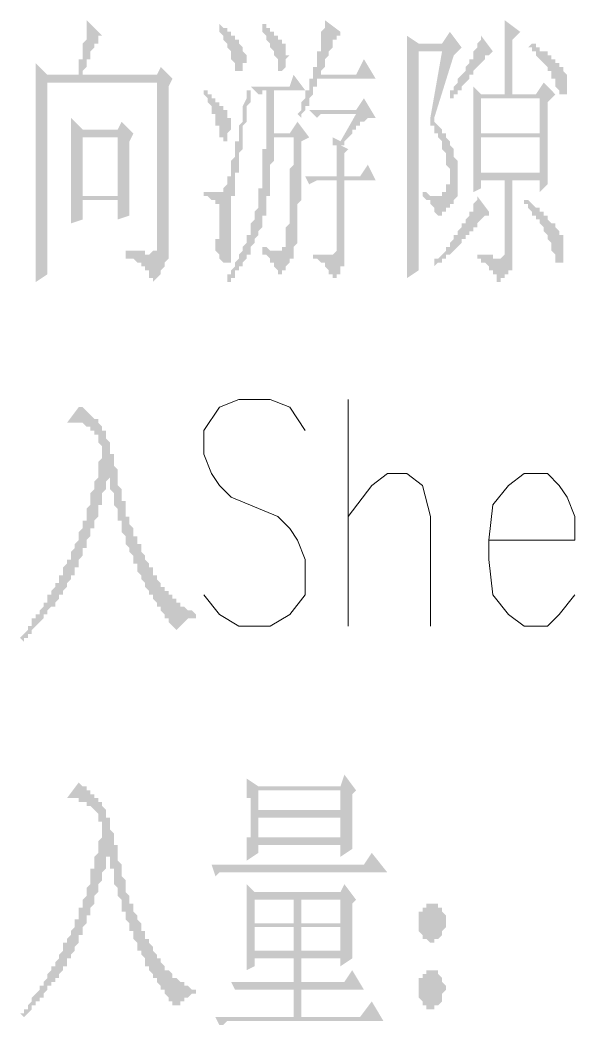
# Model space of a CAD drawing. Header units: millimetres. Extents: x 0 to 275, y 0 to 194.
# Drawn here: x 206.12 to 215.14, y 64.49 to 80.81 of the extents above; entities that cross this region are included whole.
import ezdxf

# ---------------------------------------------------------------- set-up
doc = ezdxf.new("R2010")
doc.units = ezdxf.units.MM

msp = doc.modelspace()

# ---------------------------------------------------------------- hatches: boundary and pattern name
h = msp.add_hatch(color=0)
h.paths.add_polyline_path([(207.137, 78.909333), (207.7085, 78.909333), (207.7085, 77.956833), (207.137, 77.956833)])
h.paths.add_polyline_path([(207.8355, 77.067833), (207.8355, 76.940833), (207.899, 76.940833), (207.9625, 76.940833), (208.026, 76.877333), (208.0895, 76.877333), (208.0895, 76.813833), (208.153, 76.813833), (208.153, 76.750333), (208.2165, 76.750333), (208.2165, 76.686833), (208.2165, 76.623333), (208.28, 76.623333), (208.28, 76.559833), (208.3435, 76.623333), (208.407, 76.686833), (208.407, 76.750333), (208.4705, 76.813833), (208.4705, 76.877333), (208.534, 76.940833), (208.534, 77.004333), (208.534, 77.067833), (208.534, 77.131333), (208.534, 79.734833), (208.5975, 79.861833), (208.407, 80.052333), (208.3435, 79.925333), (207.137, 79.925333), (207.137, 79.988833), (207.2005, 80.052333), (207.2005, 80.115833), (207.2005, 80.179333), (207.264, 80.179333), (207.264, 80.242833), (207.264, 80.306333), (207.3275, 80.369833), (207.3275, 80.433333), (207.391, 80.433333), (207.391, 80.496833), (207.391, 80.560333), (207.4545, 80.560333), (207.2005, 80.814333), (207.2005, 80.750833), (207.2005, 80.687333), (207.2005, 80.623833), (207.2005, 80.560333), (207.2005, 80.496833), (207.137, 80.433333), (207.137, 80.369833), (207.137, 80.306333), (207.137, 80.242833), (207.137, 80.179333), (207.0735, 80.179333), (207.0735, 80.115833), (207.0735, 80.052333), (207.0735, 79.988833), (207.0735, 79.925333), (206.5655, 79.925333), (206.375, 80.115833), (206.375, 80.052333), (206.375, 79.988833), (206.375, 79.925333), (206.375, 79.861833), (206.375, 79.798333), (206.375, 79.734833), (206.375, 79.671333), (206.375, 79.607833), (206.375, 79.544333), (206.375, 79.480833), (206.375, 79.417333), (206.375, 79.353833), (206.375, 77.385333), (206.375, 77.321833), (206.375, 77.258333), (206.375, 77.194833), (206.375, 77.131333), (206.375, 77.067833), (206.375, 77.004333), (206.375, 76.940833), (206.375, 76.877333), (206.375, 76.813833), (206.375, 76.750333), (206.375, 76.686833), (206.375, 76.623333), (206.375, 76.559833), (206.5655, 76.686833), (206.5655, 79.798333), (208.3435, 79.798333), (208.3435, 77.258333), (208.3435, 77.194833), (208.3435, 77.131333), (208.3435, 77.067833), (208.28, 77.067833), (208.2165, 77.004333), (208.153, 77.004333), (208.153, 77.067833), (208.0895, 77.067833), (208.026, 77.067833), (207.9625, 77.067833), (207.899, 77.067833)])
h.paths.add_polyline_path([(207.899, 78.083833), (207.899, 78.845833), (207.9625, 78.972833), (207.772, 79.163333), (207.7085, 79.036333), (207.137, 79.036333), (206.9465, 79.226833), (206.9465, 79.163333), (206.9465, 79.099833), (206.9465, 79.036333), (206.9465, 78.972833), (206.9465, 78.909333), (206.9465, 78.845833), (206.9465, 78.782333), (206.9465, 78.718833), (206.9465, 78.655333), (206.9465, 78.591833), (206.9465, 78.528333), (206.9465, 78.464833), (206.9465, 78.401333), (206.9465, 78.337833), (206.9465, 78.274333), (206.9465, 78.210833), (206.9465, 78.147333), (206.9465, 78.083833), (206.9465, 78.020333), (206.9465, 77.956833), (206.9465, 77.893333), (206.9465, 77.829833), (206.9465, 77.766333), (206.9465, 77.702833), (206.9465, 77.639333), (206.9465, 77.575833), (206.9465, 77.512333), (207.137, 77.575833), (207.137, 77.893333), (207.7085, 77.893333), (207.7085, 77.575833), (207.899, 77.639333), (207.899, 77.702833), (207.899, 77.766333), (207.899, 77.829833), (207.899, 77.893333), (207.899, 77.956833), (207.899, 78.020333)])
h = msp.add_hatch(color=0)
h.paths.add_polyline_path([(210.058, 80.687333), (210.058, 80.623833), (210.1215, 80.560333), (210.1215, 80.496833), (210.185, 80.433333), (210.185, 80.369833), (210.2485, 80.306333), (210.2485, 80.242833), (210.312, 80.179333), (210.312, 80.115833), (210.312, 80.052333), (210.312, 79.988833), (210.3755, 79.988833), (210.439, 80.052333), (210.439, 80.115833), (210.439, 80.179333), (210.5025, 80.242833), (210.439, 80.242833), (210.439, 80.306333), (210.439, 80.369833), (210.439, 80.433333), (210.3755, 80.433333), (210.3755, 80.496833), (210.312, 80.496833), (210.312, 80.560333), (210.2485, 80.560333), (210.2485, 80.623833), (210.185, 80.623833), (210.185, 80.687333), (210.1215, 80.687333), (210.1215, 80.750833), (210.058, 80.750833)])
h.paths.add_polyline_path([(210.566, 79.925333), (210.5025, 79.734833), (209.8675, 79.734833), (209.9945, 79.607833), (210.058, 79.607833), (210.058, 79.671333), (210.1215, 79.671333), (210.1215, 79.607833), (210.1215, 79.544333), (210.1215, 79.480833), (210.1215, 79.417333), (210.1215, 79.353833), (210.1215, 79.290333), (210.1215, 79.226833), (210.1215, 79.163333), (210.1215, 79.099833), (210.1215, 79.036333), (210.1215, 78.972833), (210.1215, 78.909333), (210.1215, 78.845833), (210.1215, 78.782333), (210.1215, 78.718833), (210.058, 78.718833), (210.058, 78.655333), (210.058, 78.591833), (210.058, 78.528333), (210.058, 78.464833), (210.058, 78.401333), (210.058, 78.337833), (210.058, 78.274333), (210.058, 78.210833), (210.058, 78.147333), (210.058, 78.083833), (209.9945, 78.083833), (209.9945, 78.020333), (209.9945, 77.956833), (209.9945, 77.893333), (209.9945, 77.829833), (209.9945, 77.766333), (209.931, 77.702833), (209.931, 77.639333), (209.931, 77.575833), (209.8675, 77.512333), (209.8675, 77.448833), (209.8675, 77.385333), (209.8675, 77.321833), (209.804, 77.321833), (209.804, 77.258333), (209.804, 77.194833), (209.7405, 77.131333), (209.7405, 77.067833), (209.677, 77.004333), (209.677, 76.940833), (209.6135, 76.877333), (209.6135, 76.813833), (209.55, 76.750333), (209.55, 76.686833), (209.4865, 76.686833), (209.4865, 76.623333), (209.4865, 76.559833), (209.55, 76.559833), (209.55, 76.623333), (209.6135, 76.623333), (209.6135, 76.686833), (209.6135, 76.750333), (209.677, 76.750333), (209.677, 76.813833), (209.7405, 76.813833), (209.7405, 76.877333), (209.804, 76.940833), (209.804, 77.004333), (209.8675, 77.004333), (209.8675, 77.067833), (209.8675, 77.131333), (209.931, 77.194833), (209.931, 77.258333), (209.9945, 77.321833), (209.9945, 77.385333), (210.058, 77.448833), (210.058, 77.512333), (210.058, 77.575833), (210.058, 77.639333), (210.1215, 77.639333), (210.1215, 77.702833), (210.1215, 77.766333), (210.1215, 77.829833), (210.1215, 77.893333), (210.1215, 77.956833), (210.185, 77.956833), (210.185, 78.020333), (210.185, 78.083833), (210.185, 78.147333), (210.185, 78.210833), (210.185, 78.274333), (210.185, 78.337833), (210.185, 78.401333), (210.185, 78.464833), (210.2485, 78.528333), (210.2485, 78.591833), (210.2485, 78.655333), (210.2485, 78.718833), (210.2485, 78.782333), (210.2485, 78.845833), (210.2485, 78.909333), (210.566, 78.909333), (210.566, 78.845833), (210.566, 78.782333), (210.566, 78.718833), (210.566, 78.655333), (210.566, 78.591833), (210.566, 78.528333), (210.566, 78.464833), (210.5025, 78.401333), (210.5025, 78.337833), (210.5025, 78.274333), (210.5025, 78.210833), (210.5025, 78.147333), (210.5025, 78.083833), (210.5025, 78.020333), (210.5025, 77.956833), (210.5025, 77.893333), (210.5025, 77.829833), (210.5025, 77.766333), (210.5025, 77.639333), (210.5025, 77.575833), (210.5025, 77.512333), (210.439, 77.448833), (210.439, 77.385333), (210.439, 77.321833), (210.439, 77.258333), (210.439, 77.194833), (210.439, 77.131333), (210.3755, 77.131333), (210.3755, 77.067833), (210.312, 77.067833), (210.2485, 77.067833), (210.185, 77.067833), (210.1215, 77.131333), (210.058, 77.131333), (210.058, 77.067833), (210.058, 77.004333), (210.1215, 77.004333), (210.185, 76.940833), (210.185, 76.877333), (210.2485, 76.877333), (210.2485, 76.813833), (210.312, 76.750333), (210.312, 76.686833), (210.3755, 76.686833), (210.3755, 76.750333), (210.439, 76.750333), (210.439, 76.813833), (210.5025, 76.877333), (210.5025, 76.940833), (210.566, 76.940833), (210.566, 77.004333), (210.566, 77.067833), (210.566, 77.131333), (210.6295, 77.194833), (210.6295, 77.258333), (210.6295, 77.321833), (210.6295, 77.385333), (210.6295, 77.448833), (210.6295, 77.512333), (210.6295, 77.575833), (210.6295, 77.639333), (210.6295, 77.702833), (210.6295, 77.766333), (210.6295, 77.829833), (210.693, 77.893333), (210.693, 77.956833), (210.693, 78.020333), (210.693, 78.083833), (210.693, 78.147333), (210.693, 78.210833), (210.693, 78.274333), (210.693, 78.401333), (210.693, 78.464833), (210.693, 78.528333), (210.693, 78.591833), (210.693, 78.655333), (210.693, 78.718833), (210.693, 78.845833), (210.82, 78.909333), (210.6295, 79.163333), (210.5025, 78.972833), (210.2485, 78.972833), (210.2485, 79.036333), (210.2485, 79.099833), (210.2485, 79.163333), (210.2485, 79.226833), (210.2485, 79.290333), (210.2485, 79.353833), (210.2485, 79.417333), (210.2485, 79.480833), (210.2485, 79.544333), (210.2485, 79.607833), (210.2485, 79.671333), (210.7565, 79.671333)])
h.paths.add_polyline_path([(210.8835, 77.004333), (210.8835, 76.940833), (210.947, 76.940833), (211.0105, 76.877333), (211.074, 76.877333), (211.074, 76.813833), (211.1375, 76.750333), (211.1375, 76.686833), (211.201, 76.686833), (211.201, 76.623333), (211.2645, 76.623333), (211.2645, 76.686833), (211.328, 76.686833), (211.328, 76.750333), (211.328, 76.813833), (211.3915, 76.813833), (211.3915, 76.877333), (211.3915, 76.940833), (211.3915, 77.004333), (211.3915, 77.067833), (211.3915, 78.210833), (211.8995, 78.210833), (211.7725, 78.464833), (211.6455, 78.274333), (211.3915, 78.274333), (211.3915, 78.655333), (211.455, 78.718833), (211.328, 78.782333), (211.3915, 78.782333), (211.3915, 78.845833), (211.455, 78.909333), (211.5185, 78.972833), (211.5185, 79.036333), (211.582, 79.036333), (211.582, 79.099833), (211.6455, 79.099833), (211.6455, 79.163333), (211.709, 79.163333), (211.7725, 79.226833), (211.836, 79.226833), (211.8995, 79.226833), (211.709, 79.544333), (211.582, 79.353833), (210.82, 79.353833), (210.947, 79.226833), (211.0105, 79.290333), (211.074, 79.290333), (211.1375, 79.290333), (211.582, 79.290333), (211.328, 78.845833), (211.201, 78.909333), (211.201, 78.845833), (211.201, 78.782333), (211.2645, 78.782333), (211.2645, 78.718833), (211.2645, 78.655333), (211.2645, 78.591833), (211.2645, 78.528333), (211.2645, 78.464833), (211.2645, 78.401333), (211.2645, 78.337833), (211.2645, 78.274333), (210.7565, 78.274333), (210.82, 78.147333), (210.947, 78.210833), (211.2645, 78.210833), (211.2645, 77.131333), (211.2645, 77.067833), (211.201, 77.004333), (211.1375, 77.004333), (211.074, 77.004333), (211.0105, 77.004333), (210.947, 77.004333)])
h.paths.add_polyline_path([(210.6295, 79.290333), (210.693, 79.226833), (210.693, 79.290333), (210.7565, 79.353833), (210.7565, 79.417333), (210.82, 79.417333), (210.82, 79.480833), (210.82, 79.544333), (210.8835, 79.607833), (210.8835, 79.671333), (210.8835, 79.734833), (210.947, 79.734833), (210.947, 79.798333), (210.947, 79.861833), (211.8995, 79.861833), (211.709, 80.179333), (211.582, 79.925333), (211.0105, 79.925333), (211.0105, 79.988833), (211.074, 80.052333), (211.074, 80.115833), (211.074, 80.179333), (211.1375, 80.242833), (211.1375, 80.306333), (211.201, 80.369833), (211.201, 80.433333), (211.201, 80.496833), (211.2645, 80.496833), (211.2645, 80.560333), (211.328, 80.560333), (211.328, 80.623833), (211.074, 80.814333), (211.074, 80.750833), (211.074, 80.687333), (211.0105, 80.623833), (211.0105, 80.560333), (211.0105, 80.496833), (211.0105, 80.433333), (211.0105, 80.369833), (211.0105, 80.306333), (210.947, 80.306333), (210.947, 80.242833), (210.947, 80.179333), (210.947, 80.115833), (210.947, 80.052333), (210.8835, 80.052333), (210.8835, 79.988833), (210.8835, 79.925333), (210.8835, 79.861833), (210.82, 79.861833), (210.82, 79.798333), (210.82, 79.734833), (210.82, 79.671333), (210.7565, 79.671333), (210.7565, 79.607833), (210.7565, 79.544333), (210.693, 79.480833), (210.693, 79.417333), (210.693, 79.353833)])
h.paths.add_polyline_path([(209.8675, 79.671333), (209.804, 79.671333), (209.804, 79.607833), (209.804, 79.544333), (209.7405, 79.417333), (209.7405, 79.353833), (209.7405, 79.290333), (209.7405, 79.226833), (209.7405, 79.163333), (209.677, 79.099833), (209.677, 79.036333), (209.677, 78.972833), (209.677, 78.909333), (209.677, 78.845833), (209.6135, 78.845833), (209.6135, 78.782333), (209.6135, 78.718833), (209.6135, 78.655333), (209.6135, 78.591833), (209.55, 78.528333), (209.55, 78.464833), (209.55, 78.401333), (209.55, 78.337833), (209.55, 78.274333), (209.4865, 78.274333), (209.4865, 78.210833), (209.4865, 78.147333), (209.423, 78.083833), (209.423, 78.020333), (209.3595, 78.020333), (209.296, 78.020333), (209.2325, 78.020333), (209.169, 78.020333), (209.1055, 78.020333), (209.1055, 77.956833), (209.169, 77.956833), (209.2325, 77.893333), (209.296, 77.893333), (209.296, 77.829833), (209.3595, 77.829833), (209.3595, 77.766333), (209.3595, 77.702833), (209.3595, 77.639333), (209.3595, 77.575833), (209.3595, 77.512333), (209.3595, 77.448833), (209.3595, 77.385333), (209.3595, 77.321833), (209.3595, 77.258333), (209.296, 77.258333), (209.296, 77.194833), (209.296, 77.131333), (209.296, 77.067833), (209.3595, 77.004333), (209.3595, 76.940833), (209.423, 76.877333), (209.4865, 76.877333), (209.55, 76.877333), (209.55, 76.940833), (209.55, 77.004333), (209.55, 77.067833), (209.55, 77.131333), (209.55, 77.194833), (209.55, 77.258333), (209.55, 77.321833), (209.55, 77.385333), (209.55, 77.448833), (209.55, 77.512333), (209.55, 77.575833), (209.55, 77.639333), (209.55, 77.702833), (209.55, 77.766333), (209.55, 77.829833), (209.55, 77.893333), (209.55, 77.956833), (209.6135, 77.956833), (209.6135, 78.020333), (209.6135, 78.083833), (209.6135, 78.147333), (209.6135, 78.210833), (209.6135, 78.274333), (209.6135, 78.337833), (209.677, 78.337833), (209.677, 78.401333), (209.677, 78.464833), (209.677, 78.528333), (209.677, 78.591833), (209.677, 78.655333), (209.7405, 78.718833), (209.7405, 78.782333), (209.7405, 78.845833), (209.7405, 78.909333), (209.7405, 78.972833), (209.7405, 79.036333), (209.7405, 79.099833), (209.804, 79.163333), (209.804, 79.226833), (209.804, 79.290333), (209.804, 79.353833), (209.804, 79.417333), (209.8675, 79.480833), (209.8675, 79.607833)])
h.paths.add_polyline_path([(209.1055, 79.671333), (209.1055, 79.607833), (209.169, 79.544333), (209.169, 79.480833), (209.2325, 79.417333), (209.2325, 79.353833), (209.2325, 79.290333), (209.296, 79.290333), (209.296, 79.226833), (209.296, 79.163333), (209.296, 79.099833), (209.3595, 79.099833), (209.3595, 79.036333), (209.3595, 78.972833), (209.3595, 78.909333), (209.423, 78.909333), (209.423, 78.845833), (209.4865, 78.845833), (209.4865, 78.909333), (209.4865, 78.972833), (209.55, 79.036333), (209.55, 79.099833), (209.55, 79.163333), (209.55, 79.226833), (209.4865, 79.226833), (209.4865, 79.290333), (209.4865, 79.353833), (209.423, 79.353833), (209.423, 79.417333), (209.3595, 79.417333), (209.3595, 79.480833), (209.296, 79.480833), (209.296, 79.544333), (209.2325, 79.544333), (209.2325, 79.607833), (209.169, 79.607833), (209.169, 79.671333)])
h.paths.add_polyline_path([(209.3595, 80.750833), (209.3595, 80.687333), (209.3595, 80.623833), (209.423, 80.560333), (209.423, 80.496833), (209.4865, 80.433333), (209.4865, 80.369833), (209.55, 80.306333), (209.55, 80.242833), (209.55, 80.179333), (209.6135, 80.115833), (209.6135, 80.052333), (209.6135, 79.988833), (209.677, 79.988833), (209.677, 79.925333), (209.677, 79.988833), (209.7405, 79.988833), (209.7405, 80.052333), (209.7405, 80.115833), (209.804, 80.115833), (209.804, 80.179333), (209.804, 80.242833), (209.7405, 80.306333), (209.7405, 80.369833), (209.677, 80.433333), (209.677, 80.496833), (209.6135, 80.496833), (209.6135, 80.560333), (209.55, 80.560333), (209.55, 80.623833), (209.4865, 80.623833), (209.4865, 80.687333), (209.423, 80.687333)])
h = msp.add_hatch(color=0)
h.paths.add_polyline_path([(212.7885, 79.226833), (212.7885, 79.163333), (212.7885, 79.099833), (212.852, 79.099833), (212.852, 79.036333), (212.852, 78.972833), (212.9155, 78.972833), (212.9155, 78.909333), (212.979, 78.845833), (212.979, 78.782333), (212.979, 78.718833), (213.0425, 78.655333), (213.0425, 78.591833), (213.0425, 78.528333), (213.0425, 78.464833), (213.106, 78.401333), (213.106, 78.337833), (213.106, 78.274333), (213.106, 78.210833), (213.106, 78.147333), (213.0425, 78.147333), (213.0425, 78.083833), (213.0425, 78.020333), (212.979, 78.020333), (212.979, 77.956833), (212.9155, 77.956833), (212.852, 77.956833), (212.7885, 77.956833), (212.725, 78.020333), (212.6615, 78.020333), (212.6615, 77.956833), (212.725, 77.893333), (212.7885, 77.893333), (212.7885, 77.829833), (212.852, 77.766333), (212.852, 77.702833), (212.9155, 77.639333), (212.979, 77.639333), (212.979, 77.702833), (213.0425, 77.702833), (213.0425, 77.766333), (213.106, 77.766333), (213.106, 77.829833), (213.1695, 77.829833), (213.1695, 77.893333), (213.233, 77.956833), (213.233, 78.020333), (213.233, 78.083833), (213.233, 78.147333), (213.233, 78.210833), (213.233, 78.274333), (213.233, 78.337833), (213.233, 78.401333), (213.233, 78.464833), (213.233, 78.528333), (213.1695, 78.591833), (213.1695, 78.655333), (213.1695, 78.718833), (213.106, 78.782333), (213.106, 78.845833), (213.0425, 78.909333), (213.0425, 78.972833), (212.979, 78.972833), (212.979, 79.036333), (212.9155, 79.099833), (212.852, 79.163333), (212.852, 79.226833), (213.1695, 80.242833), (213.2965, 80.369833), (213.106, 80.623833), (212.979, 80.433333), (212.598, 80.433333), (212.4075, 80.560333), (212.4075, 80.496833), (212.4075, 80.433333), (212.4075, 80.369833), (212.4075, 80.306333), (212.4075, 80.242833), (212.4075, 80.179333), (212.4075, 80.115833), (212.4075, 80.052333), (212.4075, 79.988833), (212.4075, 79.925333), (212.4075, 79.861833), (212.4075, 79.798333), (212.4075, 79.734833), (212.4075, 79.671333), (212.4075, 79.607833), (212.4075, 79.544333), (212.4075, 79.480833), (212.4075, 79.417333), (212.4075, 79.353833), (212.4075, 79.290333), (212.4075, 79.226833), (212.4075, 79.163333), (212.4075, 79.099833), (212.4075, 79.036333), (212.4075, 78.972833), (212.4075, 78.909333), (212.4075, 78.845833), (212.4075, 78.782333), (212.4075, 78.718833), (212.4075, 78.655333), (212.4075, 78.591833), (212.4075, 78.528333), (212.4075, 78.464833), (212.4075, 78.401333), (212.4075, 78.337833), (212.4075, 78.274333), (212.4075, 78.210833), (212.4075, 78.147333), (212.4075, 78.083833), (212.4075, 78.020333), (212.4075, 77.956833), (212.4075, 77.893333), (212.4075, 77.829833), (212.4075, 77.766333), (212.4075, 77.702833), (212.4075, 77.639333), (212.4075, 77.575833), (212.4075, 77.512333), (212.4075, 77.448833), (212.4075, 77.385333), (212.4075, 77.321833), (212.4075, 77.258333), (212.4075, 77.194833), (212.4075, 77.131333), (212.4075, 77.067833), (212.4075, 77.004333), (212.4075, 76.940833), (212.4075, 76.877333), (212.4075, 76.813833), (212.4075, 76.750333), (212.4075, 76.686833), (212.4075, 76.623333), (212.598, 76.750333), (212.598, 76.813833), (212.598, 76.877333), (212.598, 76.940833), (212.598, 77.004333), (212.598, 77.067833), (212.598, 77.131333), (212.598, 77.194833), (212.598, 77.258333), (212.598, 77.321833), (212.598, 77.385333), (212.598, 77.448833), (212.598, 77.512333), (212.598, 80.306333), (212.979, 80.306333)])
h.paths.add_polyline_path([(213.8045, 80.306333), (213.614, 80.560333), (213.614, 80.496833), (213.5505, 80.433333), (213.5505, 80.369833), (213.487, 80.306333), (213.487, 80.242833), (213.487, 80.179333), (213.4235, 80.179333), (213.4235, 80.115833), (213.36, 80.052333), (213.36, 79.988833), (213.2965, 79.925333), (213.233, 79.861833), (213.233, 79.798333), (213.1695, 79.734833), (213.1695, 79.671333), (213.106, 79.671333), (213.106, 79.607833), (213.106, 79.544333), (213.1695, 79.544333), (213.1695, 79.607833), (213.233, 79.607833), (213.233, 79.671333), (213.2965, 79.671333), (213.2965, 79.734833), (213.36, 79.798333), (213.4235, 79.861833), (213.4235, 79.925333), (213.487, 79.925333), (213.487, 79.988833), (213.5505, 80.052333), (213.614, 80.115833), (213.6775, 80.179333), (213.6775, 80.242833), (213.741, 80.242833)])
h.paths.add_polyline_path([(213.614, 79.544333), (214.5665, 79.544333), (214.5665, 78.972833), (213.614, 78.972833)])
h.paths.add_polyline_path([(213.614, 78.909333), (214.5665, 78.909333), (214.5665, 78.337833), (213.614, 78.337833)])
h.paths.add_polyline_path([(213.5505, 77.956833), (213.5505, 77.893333), (213.487, 77.829833), (213.487, 77.766333), (213.487, 77.702833), (213.4235, 77.702833), (213.4235, 77.639333), (213.36, 77.575833), (213.36, 77.512333), (213.2965, 77.512333), (213.2965, 77.448833), (213.233, 77.385333), (213.233, 77.321833), (213.1695, 77.321833), (213.1695, 77.258333), (213.106, 77.194833), (213.106, 77.131333), (213.0425, 77.131333), (213.0425, 77.067833), (212.979, 77.004333), (212.9155, 76.940833), (212.852, 76.940833), (212.852, 76.877333), (212.852, 76.813833), (212.9155, 76.877333), (212.979, 76.877333), (212.979, 76.940833), (213.0425, 76.940833), (213.0425, 77.004333), (213.106, 77.004333), (213.1695, 77.067833), (213.233, 77.131333), (213.2965, 77.194833), (213.2965, 77.258333), (213.36, 77.258333), (213.36, 77.321833), (213.4235, 77.321833), (213.4235, 77.385333), (213.487, 77.385333), (213.487, 77.448833), (213.5505, 77.448833), (213.5505, 77.512333), (213.614, 77.575833), (213.6775, 77.639333), (213.741, 77.639333), (213.741, 77.702833)])
h.paths.add_polyline_path([(214.3125, 77.829833), (214.376, 77.829833), (214.376, 77.766333), (214.4395, 77.702833), (214.4395, 77.639333), (214.503, 77.639333), (214.503, 77.575833), (214.5665, 77.575833), (214.5665, 77.512333), (214.63, 77.448833), (214.63, 77.385333), (214.6935, 77.321833), (214.6935, 77.258333), (214.757, 77.194833), (214.757, 77.131333), (214.757, 77.067833), (214.8205, 77.004333), (214.8205, 76.940833), (214.8205, 76.877333), (214.884, 76.877333), (214.9475, 76.877333), (214.9475, 76.940833), (214.9475, 77.004333), (214.9475, 77.067833), (214.9475, 77.131333), (214.9475, 77.194833), (214.9475, 77.258333), (214.9475, 77.321833), (214.884, 77.321833), (214.884, 77.385333), (214.8205, 77.448833), (214.8205, 77.512333), (214.757, 77.512333), (214.6935, 77.575833), (214.6935, 77.639333), (214.63, 77.639333), (214.63, 77.702833), (214.5665, 77.702833), (214.5665, 77.766333), (214.503, 77.766333), (214.4395, 77.829833), (214.376, 77.893333), (214.3125, 77.893333)])
h.paths.add_polyline_path([(214.376, 80.369833), (214.4395, 80.369833), (214.4395, 80.306333), (214.503, 80.306333), (214.503, 80.242833), (214.5665, 80.179333), (214.63, 80.115833), (214.6935, 80.052333), (214.6935, 79.988833), (214.757, 79.988833), (214.757, 79.925333), (214.757, 79.861833), (214.8205, 79.861833), (214.8205, 79.798333), (214.8205, 79.734833), (214.884, 79.671333), (214.884, 79.607833), (214.9475, 79.607833), (215.011, 79.607833), (215.011, 79.671333), (215.011, 79.734833), (215.011, 79.798333), (215.011, 79.861833), (215.011, 79.925333), (214.9475, 79.988833), (214.9475, 80.052333), (214.884, 80.052333), (214.884, 80.115833), (214.8205, 80.115833), (214.8205, 80.179333), (214.757, 80.179333), (214.757, 80.242833), (214.6935, 80.242833), (214.6935, 80.306333), (214.63, 80.306333), (214.5665, 80.306333), (214.5665, 80.369833), (214.503, 80.369833), (214.503, 80.433333), (214.4395, 80.433333)])
h.paths.add_polyline_path([(213.5505, 76.940833), (213.614, 76.940833), (213.614, 76.877333), (213.6775, 76.877333), (213.741, 76.813833), (213.741, 76.750333), (213.8045, 76.750333), (213.8045, 76.686833), (213.868, 76.686833), (213.868, 76.623333), (213.868, 76.559833), (213.9315, 76.559833), (213.9315, 76.623333), (213.995, 76.623333), (213.995, 76.686833), (214.0585, 76.686833), (214.0585, 76.750333), (214.122, 76.750333), (214.122, 76.813833), (214.122, 76.877333), (214.122, 76.940833), (214.122, 77.004333), (214.122, 78.210833), (214.5665, 78.210833), (214.5665, 78.020333), (214.6935, 78.147333), (214.6935, 78.210833), (214.6935, 78.274333), (214.6935, 78.337833), (214.6935, 78.401333), (214.6935, 78.464833), (214.6935, 78.528333), (214.6935, 78.591833), (214.6935, 78.655333), (214.6935, 78.718833), (214.6935, 78.782333), (214.6935, 78.845833), (214.6935, 78.909333), (214.6935, 78.972833), (214.6935, 79.036333), (214.6935, 79.099833), (214.6935, 79.163333), (214.6935, 79.226833), (214.6935, 79.290333), (214.6935, 79.353833), (214.6935, 79.417333), (214.6935, 79.480833), (214.8205, 79.607833), (214.63, 79.798333), (214.503, 79.607833), (214.122, 79.607833), (214.122, 80.496833), (214.249, 80.623833), (213.995, 80.814333), (213.995, 80.750833), (213.995, 80.687333), (213.995, 80.623833), (213.995, 80.560333), (213.995, 80.496833), (213.995, 80.433333), (213.995, 80.369833), (213.995, 80.306333), (213.995, 80.242833), (213.995, 80.179333), (213.995, 80.115833), (213.995, 80.052333), (213.995, 79.988833), (213.995, 79.925333), (213.995, 79.861833), (213.995, 79.798333), (213.995, 79.734833), (213.995, 79.671333), (213.995, 79.607833), (213.614, 79.607833), (213.487, 79.734833), (213.487, 79.671333), (213.487, 79.607833), (213.487, 79.544333), (213.487, 79.480833), (213.487, 79.417333), (213.487, 79.353833), (213.487, 79.290333), (213.487, 79.226833), (213.487, 79.163333), (213.487, 79.099833), (213.487, 79.036333), (213.487, 78.972833), (213.487, 78.909333), (213.487, 78.845833), (213.487, 78.782333), (213.487, 78.718833), (213.487, 78.655333), (213.487, 78.591833), (213.487, 78.528333), (213.487, 78.464833), (213.487, 78.401333), (213.487, 78.337833), (213.487, 78.274333), (213.487, 78.210833), (213.487, 78.147333), (213.487, 78.083833), (213.487, 78.020333), (213.614, 78.083833), (213.614, 78.210833), (213.995, 78.210833), (213.995, 77.067833), (213.995, 77.004333), (213.9315, 76.940833), (213.868, 76.940833), (213.8045, 76.940833), (213.8045, 77.004333), (213.741, 77.004333), (213.6775, 77.004333), (213.614, 77.004333), (213.5505, 77.004333)])
h = msp.add_hatch(color=0)
h.dxf.hatch_style = 2
h.paths.add_polyline_path([(206.883, 74.273833), (206.9465, 74.273833), (207.01, 74.273833), (207.0735, 74.273833), (207.137, 74.273833), (207.2005, 74.210333), (207.264, 74.210333), (207.264, 74.146833), (207.3275, 74.146833), (207.3275, 74.083333), (207.391, 74.083333), (207.391, 74.019833), (207.391, 73.956333), (207.4545, 73.892833), (207.4545, 73.829333), (207.4545, 73.765833), (207.4545, 73.702333), (207.391, 73.638833), (207.391, 73.575333), (207.391, 73.511833), (207.391, 73.448333), (207.391, 73.384833), (207.3275, 73.321333), (207.3275, 73.257833), (207.3275, 73.194333), (207.264, 73.130833), (207.264, 73.067333), (207.264, 73.003833), (207.264, 72.940333), (207.2005, 72.876833), (207.2005, 72.813333), (207.2005, 72.749833), (207.2005, 72.686333), (207.137, 72.686333), (207.137, 72.622833), (207.137, 72.559333), (207.0735, 72.495833), (207.0735, 72.432333), (207.0735, 72.368833), (207.01, 72.305333), (207.01, 72.241833), (206.9465, 72.178333), (206.9465, 72.114833), (206.9465, 72.051333), (206.883, 72.051333), (206.883, 71.987833), (206.8195, 71.924333), (206.8195, 71.860833), (206.8195, 71.797333), (206.756, 71.797333), (206.756, 71.733833), (206.756, 71.670333), (206.6925, 71.670333), (206.6925, 71.606833), (206.629, 71.543333), (206.629, 71.479833), (206.5655, 71.479833), (206.5655, 71.416333), (206.5655, 71.352833), (206.502, 71.352833), (206.502, 71.289333), (206.4385, 71.225833), (206.4385, 71.162333), (206.375, 71.162333), (206.375, 71.098833), (206.3115, 71.098833), (206.3115, 71.035333), (206.3115, 70.971833), (206.248, 70.971833), (206.248, 70.908333), (206.1845, 70.844833), (206.121, 70.781333), (206.1845, 70.717833), (206.1845, 70.781333), (206.248, 70.781333), (206.248, 70.844833), (206.3115, 70.844833), (206.3115, 70.908333), (206.375, 70.971833), (206.4385, 71.035333), (206.502, 71.098833), (206.502, 71.162333), (206.5655, 71.162333), (206.5655, 71.225833), (206.629, 71.289333), (206.6925, 71.289333), (206.6925, 71.352833), (206.756, 71.416333), (206.756, 71.479833), (206.8195, 71.479833), (206.8195, 71.543333), (206.883, 71.606833), (206.883, 71.670333), (206.9465, 71.733833), (206.9465, 71.797333), (207.01, 71.797333), (207.01, 71.860833), (207.01, 71.924333), (207.0735, 71.924333), (207.0735, 71.987833), (207.0735, 72.051333), (207.137, 72.114833), (207.137, 72.178333), (207.137, 72.241833), (207.2005, 72.241833), (207.2005, 72.305333), (207.2005, 72.368833), (207.264, 72.432333), (207.264, 72.495833), (207.264, 72.559333), (207.3275, 72.559333), (207.3275, 72.622833), (207.3275, 72.686333), (207.391, 72.749833), (207.391, 72.813333), (207.391, 72.876833), (207.391, 72.940333), (207.4545, 72.940333), (207.4545, 73.003833), (207.4545, 73.067333), (207.4545, 73.130833), (207.518, 73.194333), (207.518, 73.257833), (207.518, 73.321333), (207.5815, 73.384833), (207.5815, 73.448333), (207.5815, 73.384833), (207.5815, 73.321333), (207.5815, 73.257833), (207.5815, 73.194333), (207.645, 73.130833), (207.645, 73.067333), (207.645, 73.003833), (207.645, 72.940333), (207.7085, 72.876833), (207.7085, 72.813333), (207.7085, 72.749833), (207.7085, 72.686333), (207.772, 72.686333), (207.772, 72.622833), (207.772, 72.559333), (207.772, 72.495833), (207.8355, 72.432333), (207.8355, 72.368833), (207.8355, 72.305333), (207.899, 72.241833), (207.899, 72.178333), (207.9625, 72.114833), (207.9625, 72.051333), (207.9625, 71.987833), (208.026, 71.987833), (208.026, 71.924333), (208.026, 71.860833), (208.0895, 71.797333), (208.0895, 71.733833), (208.153, 71.670333), (208.153, 71.606833), (208.2165, 71.543333), (208.2165, 71.479833), (208.28, 71.479833), (208.28, 71.416333), (208.3435, 71.352833), (208.3435, 71.289333), (208.407, 71.289333), (208.407, 71.225833), (208.4705, 71.162333), (208.4705, 71.098833), (208.534, 71.098833), (208.534, 71.035333), (208.5975, 70.971833), (208.661, 70.908333), (208.7245, 70.971833), (208.788, 71.035333), (208.8515, 71.098833), (208.915, 71.098833), (208.9785, 71.098833), (208.9785, 71.162333), (208.915, 71.225833), (208.8515, 71.225833), (208.788, 71.289333), (208.7245, 71.289333), (208.7245, 71.352833), (208.661, 71.352833), (208.661, 71.416333), (208.5975, 71.416333), (208.5975, 71.479833), (208.534, 71.479833), (208.534, 71.543333), (208.4705, 71.543333), (208.4705, 71.606833), (208.407, 71.606833), (208.407, 71.670333), (208.3435, 71.733833), (208.3435, 71.797333), (208.28, 71.797333), (208.28, 71.860833), (208.28, 71.924333), (208.2165, 71.924333), (208.2165, 71.987833), (208.153, 72.051333), (208.153, 72.114833), (208.0895, 72.178333), (208.0895, 72.241833), (208.0895, 72.305333), (208.026, 72.305333), (208.026, 72.368833), (208.026, 72.432333), (207.9625, 72.432333), (207.9625, 72.495833), (207.9625, 72.559333), (207.899, 72.622833), (207.899, 72.686333), (207.899, 72.749833), (207.8355, 72.749833), (207.8355, 72.813333), (207.8355, 72.876833), (207.8355, 72.940333), (207.8355, 73.003833), (207.772, 73.003833), (207.772, 73.067333), (207.772, 73.130833), (207.772, 73.194333), (207.7085, 73.257833), (207.7085, 73.321333), (207.7085, 73.384833), (207.7085, 73.448333), (207.7085, 73.511833), (207.645, 73.575333), (207.645, 73.638833), (207.645, 73.702333), (207.645, 73.765833), (207.5815, 73.765833), (207.5815, 73.829333), (207.5815, 73.892833), (207.5815, 73.956333), (207.518, 74.019833), (207.518, 74.083333), (207.518, 74.146833), (207.4545, 74.146833), (207.4545, 74.210333), (207.391, 74.273833), (207.391, 74.337333), (207.3275, 74.337333), (207.264, 74.400833), (207.2005, 74.464333), (207.137, 74.527833), (207.0735, 74.527833)])
h = msp.add_hatch(color=0)
h.paths.add_polyline_path([(209.931, 66.526833), (210.566, 66.526833), (210.566, 66.145833), (209.931, 66.145833)])
h.paths.add_polyline_path([(210.693, 66.526833), (211.328, 66.526833), (211.328, 66.145833), (210.693, 66.145833)])
h.paths.add_polyline_path([(209.931, 66.082333), (210.566, 66.082333), (210.566, 65.701333), (209.931, 65.701333)])
h.paths.add_polyline_path([(210.693, 66.082333), (211.328, 66.082333), (211.328, 65.701333), (210.693, 65.701333)])
h.paths.add_polyline_path([(211.5185, 66.463333), (211.582, 66.526833), (211.3915, 66.780833), (211.328, 66.653833), (209.931, 66.653833), (209.804, 66.780833), (209.804, 66.717333), (209.804, 66.653833), (209.804, 66.590333), (209.804, 66.526833), (209.804, 66.463333), (209.804, 66.399833), (209.804, 66.336333), (209.804, 66.272833), (209.804, 66.209333), (209.804, 66.145833), (209.804, 66.082333), (209.804, 66.018833), (209.804, 65.955333), (209.804, 65.891833), (209.804, 65.828333), (209.804, 65.764833), (209.804, 65.701333), (209.804, 65.637833), (209.804, 65.574333), (209.804, 65.510833), (209.804, 65.447333), (209.804, 65.383833), (209.931, 65.447333), (209.931, 65.574333), (210.566, 65.574333), (210.566, 65.193333), (209.55, 65.193333), (209.6135, 65.066333), (209.677, 65.066333), (209.7405, 65.066333), (209.804, 65.066333), (209.8675, 65.066333), (210.566, 65.066333), (210.566, 64.621833), (209.296, 64.621833), (209.3595, 64.494833), (209.423, 64.494833), (209.4865, 64.558333), (209.55, 64.558333), (209.6135, 64.558333), (212.0265, 64.558333), (211.836, 64.875833), (211.6455, 64.621833), (210.693, 64.621833), (210.693, 65.066333), (211.709, 65.066333), (211.5185, 65.383833), (211.3915, 65.193333), (210.693, 65.193333), (210.693, 65.574333), (211.328, 65.574333), (211.328, 65.447333), (211.5185, 65.574333), (211.5185, 65.637833), (211.5185, 65.701333), (211.5185, 65.764833), (211.5185, 65.828333), (211.5185, 65.891833), (211.5185, 65.955333), (211.5185, 66.018833), (211.5185, 66.082333), (211.5185, 66.145833), (211.5185, 66.209333), (211.5185, 66.272833), (211.5185, 66.336333), (211.5185, 66.399833)])
h.paths.add_polyline_path([(209.9945, 68.304833), (211.328, 68.304833), (211.328, 67.987333), (209.9945, 67.987333)])
h.paths.add_polyline_path([(209.9945, 67.860333), (211.328, 67.860333), (211.328, 67.542833), (209.9945, 67.542833)])
h.paths.add_polyline_path([(211.5185, 68.241333), (211.582, 68.304833), (211.3915, 68.558833), (211.328, 68.368333), (209.9945, 68.368333), (209.804, 68.495333), (209.804, 68.431833), (209.804, 68.368333), (209.804, 68.304833), (209.804, 68.241333), (209.804, 68.177833), (209.8675, 68.177833), (209.8675, 68.114333), (209.8675, 68.050833), (209.8675, 67.987333), (209.8675, 67.923833), (209.8675, 67.860333), (209.8675, 67.796833), (209.8675, 67.733333), (209.8675, 67.669833), (209.8675, 67.606333), (209.8675, 67.542833), (209.804, 67.542833), (209.804, 67.479333), (209.804, 67.415833), (209.804, 67.352333), (209.804, 67.288833), (209.804, 67.225333), (209.804, 67.161833), (209.9945, 67.288833), (209.9945, 67.415833), (211.328, 67.415833), (211.328, 67.225333), (211.5185, 67.352333), (211.5185, 67.415833), (211.5185, 67.479333), (211.5185, 67.542833), (211.5185, 67.606333), (211.5185, 67.669833), (211.5185, 67.733333), (211.5185, 67.796833), (211.5185, 67.860333), (211.5185, 67.923833), (211.5185, 67.987333), (211.5185, 68.050833), (211.5185, 68.114333), (211.5185, 68.177833)])
h.paths.add_polyline_path([(209.2325, 67.098333), (209.296, 66.907833), (209.3595, 66.971333), (209.423, 66.971333), (209.4865, 66.971333), (209.55, 66.971333), (212.09, 66.971333), (211.836, 67.288833), (211.709, 67.098333)])
h = msp.add_hatch(color=0)
h.dxf.hatch_style = 2
h.paths.add_polyline_path([(206.883, 68.177833), (206.9465, 68.177833), (207.01, 68.177833), (207.0735, 68.177833), (207.0735, 68.114333), (207.137, 68.114333), (207.2005, 68.114333), (207.2005, 68.050833), (207.264, 68.050833), (207.3275, 67.987333), (207.391, 67.923833), (207.391, 67.860333), (207.391, 67.796833), (207.4545, 67.796833), (207.4545, 67.733333), (207.4545, 67.669833), (207.4545, 67.606333), (207.4545, 67.542833), (207.391, 67.479333), (207.391, 67.415833), (207.391, 67.352333), (207.391, 67.288833), (207.3275, 67.225333), (207.3275, 67.161833), (207.3275, 67.098333), (207.3275, 67.034833), (207.264, 67.034833), (207.264, 66.971333), (207.264, 66.907833), (207.264, 66.844333), (207.264, 66.780833), (207.2005, 66.717333), (207.2005, 66.653833), (207.2005, 66.590333), (207.137, 66.526833), (207.137, 66.463333), (207.137, 66.399833), (207.0735, 66.399833), (207.0735, 66.336333), (207.0735, 66.272833), (207.0735, 66.209333), (207.01, 66.209333), (207.01, 66.145833), (207.01, 66.082333), (206.9465, 66.018833), (206.9465, 65.955333), (206.883, 65.891833), (206.883, 65.828333), (206.8195, 65.828333), (206.8195, 65.764833), (206.8195, 65.701333), (206.756, 65.637833), (206.756, 65.574333), (206.6925, 65.510833), (206.6925, 65.447333), (206.629, 65.447333), (206.629, 65.383833), (206.5655, 65.320333), (206.5655, 65.256833), (206.502, 65.193333), (206.502, 65.129833), (206.4385, 65.129833), (206.4385, 65.066333), (206.375, 65.002833), (206.3115, 64.939333), (206.3115, 64.875833), (206.248, 64.812333), (206.248, 64.748833), (206.1845, 64.748833), (206.1845, 64.685333), (206.121, 64.685333), (206.1845, 64.621833), (206.248, 64.685333), (206.3115, 64.748833), (206.3115, 64.812333), (206.375, 64.812333), (206.375, 64.875833), (206.4385, 64.875833), (206.4385, 64.939333), (206.502, 64.939333), (206.502, 65.002833), (206.5655, 65.066333), (206.5655, 65.129833), (206.629, 65.129833), (206.629, 65.193333), (206.6925, 65.193333), (206.6925, 65.256833), (206.756, 65.256833), (206.756, 65.320333), (206.8195, 65.383833), (206.8195, 65.447333), (206.883, 65.447333), (206.883, 65.510833), (206.883, 65.574333), (206.9465, 65.574333), (206.9465, 65.637833), (207.01, 65.701333), (207.01, 65.764833), (207.0735, 65.828333), (207.0735, 65.891833), (207.0735, 65.955333), (207.137, 65.955333), (207.137, 66.018833), (207.137, 66.082333), (207.2005, 66.145833), (207.2005, 66.209333), (207.2005, 66.272833), (207.264, 66.272833), (207.264, 66.336333), (207.264, 66.399833), (207.3275, 66.463333), (207.3275, 66.526833), (207.3275, 66.590333), (207.391, 66.653833), (207.391, 66.717333), (207.391, 66.780833), (207.4545, 66.844333), (207.4545, 66.907833), (207.4545, 66.971333), (207.518, 67.034833), (207.518, 67.098333), (207.518, 67.161833), (207.518, 67.225333), (207.5815, 67.225333), (207.5815, 67.288833), (207.5815, 67.225333), (207.5815, 67.161833), (207.5815, 67.098333), (207.5815, 67.034833), (207.645, 67.034833), (207.645, 66.971333), (207.645, 66.907833), (207.645, 66.844333), (207.645, 66.780833), (207.7085, 66.717333), (207.7085, 66.653833), (207.7085, 66.590333), (207.772, 66.526833), (207.772, 66.463333), (207.772, 66.399833), (207.772, 66.336333), (207.8355, 66.336333), (207.8355, 66.272833), (207.8355, 66.209333), (207.899, 66.145833), (207.899, 66.082333), (207.899, 66.018833), (207.9625, 66.018833), (207.9625, 65.955333), (207.9625, 65.891833), (208.026, 65.828333), (208.026, 65.764833), (208.026, 65.701333), (208.0895, 65.701333), (208.0895, 65.637833), (208.153, 65.574333), (208.153, 65.510833), (208.153, 65.447333), (208.2165, 65.447333), (208.2165, 65.383833), (208.28, 65.320333), (208.28, 65.256833), (208.3435, 65.256833), (208.3435, 65.193333), (208.407, 65.129833), (208.407, 65.066333), (208.4705, 65.066333), (208.4705, 65.002833), (208.534, 64.939333), (208.534, 64.875833), (208.5975, 64.875833), (208.5975, 64.812333), (208.661, 64.812333), (208.661, 64.748833), (208.661, 64.812333), (208.7245, 64.812333), (208.7245, 64.875833), (208.788, 64.875833), (208.788, 64.939333), (208.8515, 64.939333), (208.915, 65.002833), (208.9785, 65.002833), (208.9785, 65.066333), (208.915, 65.066333), (208.8515, 65.129833), (208.788, 65.129833), (208.788, 65.193333), (208.7245, 65.193333), (208.661, 65.256833), (208.5975, 65.256833), (208.5975, 65.320333), (208.534, 65.383833), (208.4705, 65.383833), (208.4705, 65.447333), (208.407, 65.510833), (208.407, 65.574333), (208.3435, 65.574333), (208.3435, 65.637833), (208.28, 65.701333), (208.28, 65.764833), (208.2165, 65.828333), (208.2165, 65.891833), (208.153, 65.891833), (208.153, 65.955333), (208.153, 66.018833), (208.0895, 66.018833), (208.0895, 66.082333), (208.0895, 66.145833), (208.026, 66.209333), (208.026, 66.272833), (207.9625, 66.336333), (207.9625, 66.399833), (207.9625, 66.463333), (207.899, 66.463333), (207.899, 66.526833), (207.899, 66.590333), (207.8355, 66.653833), (207.8355, 66.717333), (207.8355, 66.780833), (207.8355, 66.844333), (207.772, 66.907833), (207.772, 66.971333), (207.772, 67.034833), (207.772, 67.098333), (207.7085, 67.161833), (207.7085, 67.225333), (207.7085, 67.288833), (207.7085, 67.352333), (207.7085, 67.415833), (207.645, 67.415833), (207.645, 67.479333), (207.645, 67.542833), (207.645, 67.606333), (207.5815, 67.669833), (207.5815, 67.733333), (207.5815, 67.796833), (207.5815, 67.860333), (207.518, 67.860333), (207.518, 67.923833), (207.518, 67.987333), (207.4545, 68.050833), (207.4545, 68.114333), (207.391, 68.114333), (207.391, 68.177833), (207.3275, 68.177833), (207.3275, 68.241333), (207.264, 68.241333), (207.264, 68.304833), (207.2005, 68.304833), (207.2005, 68.368333), (207.137, 68.368333), (207.0735, 68.431833)])
h = msp.add_hatch(color=0)
h.paths.add_polyline_path([(213.0425, 65.066333), (212.979, 65.002833), (212.979, 64.939333), (212.979, 64.875833), (212.9155, 64.812333), (212.852, 64.812333), (212.852, 64.748833), (212.7885, 64.748833), (212.725, 64.748833), (212.725, 64.812333), (212.6615, 64.812333), (212.6615, 64.875833), (212.598, 64.939333), (212.598, 65.002833), (212.598, 65.066333), (212.598, 65.129833), (212.598, 65.193333), (212.598, 65.256833), (212.6615, 65.256833), (212.6615, 65.320333), (212.725, 65.320333), (212.725, 65.383833), (212.7885, 65.383833), (212.852, 65.383833), (212.9155, 65.383833), (212.9155, 65.320333), (212.979, 65.256833), (212.979, 65.193333), (213.0425, 65.129833)])
h.paths.add_polyline_path([(213.0425, 66.145833), (213.0425, 66.082333), (212.979, 66.018833), (212.979, 65.955333), (212.9155, 65.891833), (212.852, 65.891833), (212.852, 65.828333), (212.7885, 65.828333), (212.725, 65.891833), (212.6615, 65.891833), (212.6615, 65.955333), (212.598, 66.018833), (212.598, 66.082333), (212.598, 66.145833), (212.598, 66.209333), (212.598, 66.272833), (212.598, 66.336333), (212.6615, 66.336333), (212.6615, 66.399833), (212.725, 66.399833), (212.725, 66.463333), (212.7885, 66.463333), (212.852, 66.463333), (212.9155, 66.463333), (212.9155, 66.399833), (212.979, 66.399833), (212.979, 66.336333), (213.0425, 66.272833), (213.0425, 66.209333)])

# ---------------------------------------------------------------- linework, layer by layer
at = {"color": 0, "lineweight": 0}
for points in [[(210.7565, 74.146833), (210.5025, 74.527833), (210.185, 74.654833), (209.677, 74.654833), (209.3595, 74.527833), (209.1055, 74.146833), (209.1055, 73.765833), (209.2325, 73.448333), (209.3595, 73.257833), (209.55, 73.067333), (210.312, 72.749833), (210.5025, 72.559333), (210.6295, 72.368833), (210.7565, 72.051333), (210.7565, 71.479833), (210.5025, 71.162333), (210.185, 70.971833), (209.677, 70.971833), (209.3595, 71.162333), (209.1055, 71.479833)], [(211.455, 70.971833), (211.455, 74.654833)], [(211.455, 72.749833), (211.836, 73.257833), (212.09, 73.448333), (212.4075, 73.448333), (212.6615, 73.257833), (212.7885, 72.749833), (212.7885, 70.971833)], [(213.741, 72.368833), (215.138, 72.368833), (215.138, 72.749833), (215.011, 73.067333), (214.884, 73.257833), (214.6935, 73.448333), (214.3125, 73.448333), (214.0585, 73.257833), (213.8045, 72.940333), (213.741, 72.368833), (213.741, 72.051333), (213.8045, 71.479833), (214.0585, 71.162333), (214.3125, 70.971833), (214.6935, 70.971833), (214.884, 71.162333), (215.138, 71.479833)]]:
    msp.add_lwpolyline(points, dxfattribs=at)

doc.saveas('drawing.dxf')
